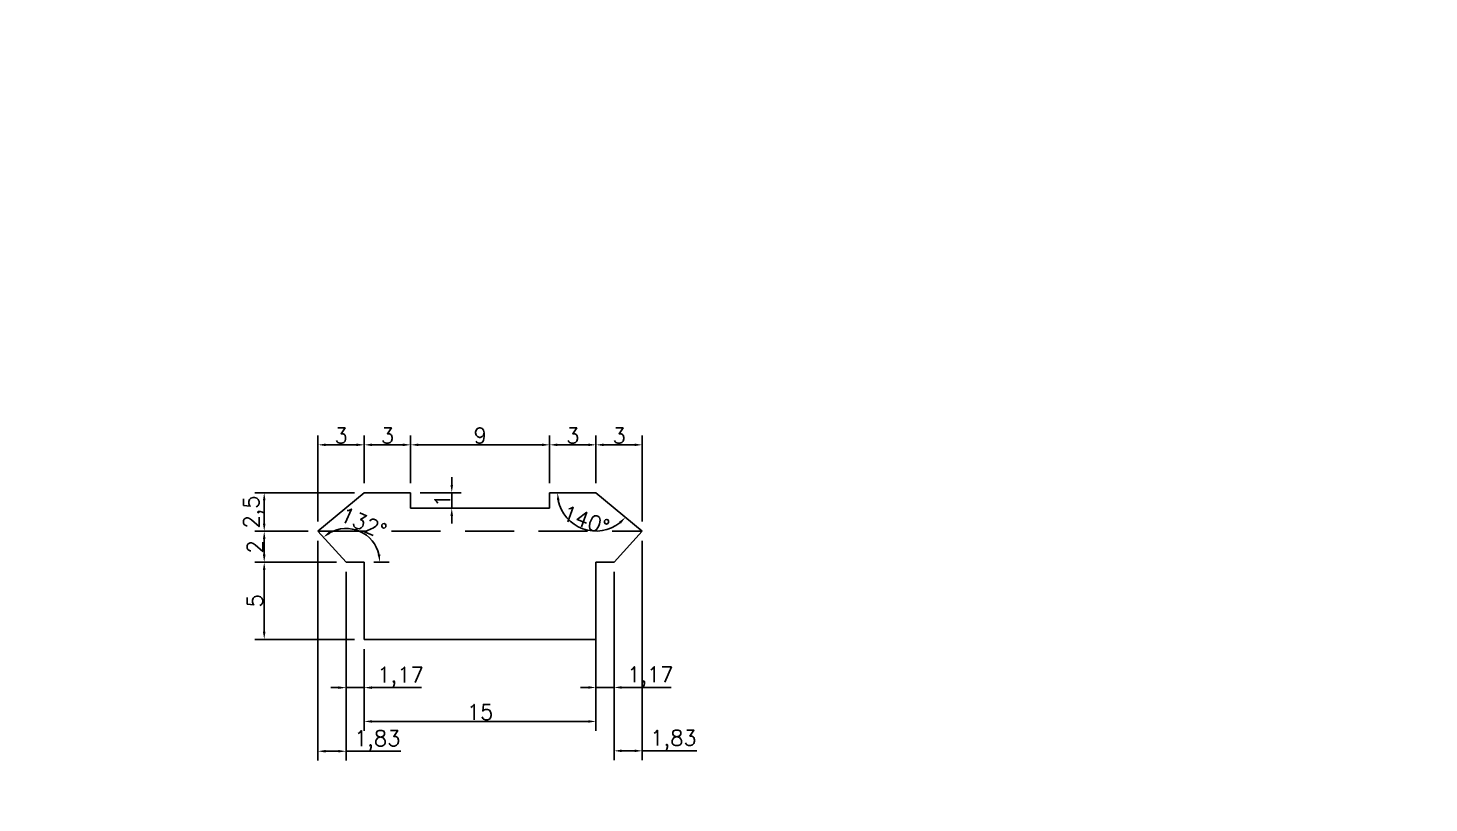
# Model space of a CAD drawing. Header units: millimetres. Extents: x 6817 to 10425, y -2870 to -164.
# Drawn here: x 9890.9 to 9981.6, y -820 to -769.8 of the extents above; entities that cross this region are included whole.
import ezdxf

# ---------------------------------------------------------------- set-up
doc = ezdxf.new("R2010")
doc.units = ezdxf.units.MM
doc.linetypes.add('HIDDEN', pattern=[9.525, 6.35, -3.175])
doc.layers.add('图层2', color=108, linetype='Continuous')
doc.styles.get("Standard").update_dxf_attribs({"font": 'txt', "bigfont": 'gbcbig.shx'})
doc.dimstyles.new('ISO-25', dxfattribs={"dimtxt": 1, "dimasz": 0.5, "dimexe": 0.6, "dimexo": 0.625, "dimgap": 0.1, "dimtad": 1, "dimtxsty": 'Standard', "dimcen": 2.5, "dimadec": 0, "dimazin": 0, "dimtfac": 1, "dimtmove": 0, "dimatfit": 3, "dimfxl": 1, "dimarcsym": 0})

# ---------------------------------------------------------------- blocks, each defined once
blk = doc.blocks.new('*D888')
at = {"layer": 'Defpoints', "color": 0, "linetype": 'ByBlock', "transparency": 16777216}
for p in [(9915.636, -796.803), (9912.636, -799.902), (9915.636, -799.902)]:
    blk.add_point(p, dxfattribs=at)
at = {"layer": '图层2', "color": 0, "linetype": 'ByBlock', "lineweight": -2, "transparency": 16777216}
for p, q in [((9912.636, -799.277), (9912.636, -796.203)), ((9913.136, -796.803), (9915.136, -796.803)), ((9915.636, -799.277), (9915.636, -796.203))]:
    blk.add_line(p, q, dxfattribs=at)
at = {"layer": '图层2', "color": 0, "linetype": 'ByBlock', "transparency": 16777216}
for points in [[(9913.136, -796.72), (9913.136, -796.886), (9912.636, -796.803)], [(9915.136, -796.72), (9915.136, -796.886), (9915.636, -796.803)]]:
    blk.add_solid(points, dxfattribs=at)
at = {"layer": '图层2', "color": 0, "linetype": 'ByBlock', "transparency": 16777216, "insert": (9914.136, -796.203), "char_height": 1, "attachment_point": 5}
blk.add_mtext('3', dxfattribs=at)
blk = doc.blocks.new('*D889')
at = {"layer": 'Defpoints', "color": 0, "linetype": 'ByBlock', "transparency": 16777216}
for p in [(9924.636, -796.803), (9915.636, -799.902), (9924.636, -799.902)]:
    blk.add_point(p, dxfattribs=at)
at = {"layer": '图层2', "color": 0, "linetype": 'ByBlock', "lineweight": -2, "transparency": 16777216}
for p, q in [((9915.636, -799.277), (9915.636, -796.203)), ((9916.136, -796.803), (9924.136, -796.803)), ((9924.636, -799.277), (9924.636, -796.203))]:
    blk.add_line(p, q, dxfattribs=at)
at = {"layer": '图层2', "color": 0, "linetype": 'ByBlock', "transparency": 16777216}
for points in [[(9916.136, -796.72), (9916.136, -796.886), (9915.636, -796.803)], [(9924.136, -796.72), (9924.136, -796.886), (9924.636, -796.803)]]:
    blk.add_solid(points, dxfattribs=at)
at = {"layer": '图层2', "color": 0, "linetype": 'ByBlock', "transparency": 16777216, "insert": (9920.136, -796.203), "char_height": 1, "attachment_point": 5}
blk.add_mtext('9', dxfattribs=at)
blk = doc.blocks.new('*D890')
at = {"layer": 'Defpoints', "color": 0, "linetype": 'ByBlock', "transparency": 16777216}
for p in [(9927.636, -796.803), (9924.636, -799.902), (9927.636, -799.902)]:
    blk.add_point(p, dxfattribs=at)
at = {"layer": '图层2', "color": 0, "linetype": 'ByBlock', "lineweight": -2, "transparency": 16777216}
for p, q in [((9924.636, -799.277), (9924.636, -796.203)), ((9925.136, -796.803), (9927.136, -796.803)), ((9927.636, -799.277), (9927.636, -796.203))]:
    blk.add_line(p, q, dxfattribs=at)
at = {"layer": '图层2', "color": 0, "linetype": 'ByBlock', "transparency": 16777216}
for points in [[(9925.136, -796.72), (9925.136, -796.886), (9924.636, -796.803)], [(9927.136, -796.72), (9927.136, -796.886), (9927.636, -796.803)]]:
    blk.add_solid(points, dxfattribs=at)
at = {"layer": '图层2', "color": 0, "linetype": 'ByBlock', "transparency": 16777216, "insert": (9926.136, -796.203), "char_height": 1, "attachment_point": 5}
blk.add_mtext('3', dxfattribs=at)
blk = doc.blocks.new('*D891')
at = {"layer": 'Defpoints', "color": 0, "linetype": 'ByBlock', "transparency": 16777216}
for p in [(9930.636, -796.803), (9927.636, -799.902), (9930.636, -802.402)]:
    blk.add_point(p, dxfattribs=at)
at = {"layer": '图层2', "color": 0, "linetype": 'ByBlock', "lineweight": -2, "transparency": 16777216}
for p, q in [((9927.636, -799.277), (9927.636, -796.203)), ((9928.136, -796.803), (9930.136, -796.803)), ((9930.636, -801.777), (9930.636, -796.203))]:
    blk.add_line(p, q, dxfattribs=at)
at = {"layer": '图层2', "color": 0, "linetype": 'ByBlock', "transparency": 16777216}
for points in [[(9928.136, -796.72), (9928.136, -796.886), (9927.636, -796.803)], [(9930.136, -796.72), (9930.136, -796.886), (9930.636, -796.803)]]:
    blk.add_solid(points, dxfattribs=at)
at = {"layer": '图层2', "color": 0, "linetype": 'ByBlock', "transparency": 16777216, "insert": (9929.136, -796.203), "char_height": 1, "attachment_point": 5}
blk.add_mtext('3', dxfattribs=at)
blk = doc.blocks.new('*D892')
at = {"layer": 'Defpoints', "color": 0, "linetype": 'ByBlock', "transparency": 16777216}
for p in [(9912.636, -796.803), (9912.636, -799.902), (9909.636, -802.402)]:
    blk.add_point(p, dxfattribs=at)
at = {"layer": '图层2', "color": 0, "linetype": 'ByBlock', "lineweight": -2, "transparency": 16777216}
for p, q in [((9909.636, -801.777), (9909.636, -796.203)), ((9910.136, -796.803), (9912.136, -796.803)), ((9912.636, -799.277), (9912.636, -796.203))]:
    blk.add_line(p, q, dxfattribs=at)
at = {"layer": '图层2', "color": 0, "linetype": 'ByBlock', "transparency": 16777216}
for points in [[(9910.136, -796.72), (9910.136, -796.886), (9909.636, -796.803)], [(9912.136, -796.72), (9912.136, -796.886), (9912.636, -796.803)]]:
    blk.add_solid(points, dxfattribs=at)
at = {"layer": '图层2', "color": 0, "linetype": 'ByBlock', "transparency": 16777216, "insert": (9911.136, -796.203), "char_height": 1, "attachment_point": 5}
blk.add_mtext('3', dxfattribs=at)
blk = doc.blocks.new('*D893')
at = {"layer": 'Defpoints', "color": 0, "linetype": 'ByBlock', "transparency": 16777216}
for p in [(9911.466, -804.402), (9912.636, -809.402), (9912.636, -812.522)]:
    blk.add_point(p, dxfattribs=at)
at = {"layer": '图层2', "color": 0, "linetype": 'ByBlock', "lineweight": -2, "transparency": 16777216}
for p, q in [((9911.466, -805.027), (9911.466, -813.122)), ((9912.636, -810.027), (9912.636, -813.122)), ((9910.966, -812.522), (9910.466, -812.522)), ((9911.466, -812.522), (9912.636, -812.522)), ((9913.136, -812.522), (9916.336, -812.522))]:
    blk.add_line(p, q, dxfattribs=at)
at = {"layer": '图层2', "color": 0, "linetype": 'ByBlock', "transparency": 16777216}
for points in [[(9910.966, -812.439), (9910.966, -812.605), (9911.466, -812.522)], [(9913.136, -812.439), (9913.136, -812.605), (9912.636, -812.522)]]:
    blk.add_solid(points, dxfattribs=at)
at = {"layer": '图层2', "color": 0, "linetype": 'ByBlock', "transparency": 16777216, "insert": (9914.986, -811.839), "char_height": 1, "attachment_point": 5}
blk.add_mtext('1,17', dxfattribs=at)
blk = doc.blocks.new('*D894')
at = {"layer": 'Defpoints', "color": 0, "linetype": 'ByBlock', "transparency": 16777216}
for p in [(9909.636, -802.402), (9911.466, -804.402), (9911.466, -816.639)]:
    blk.add_point(p, dxfattribs=at)
at = {"layer": '图层2', "color": 0, "linetype": 'ByBlock', "lineweight": -2, "transparency": 16777216}
for p, q in [((9909.636, -803.027), (9909.636, -817.239)), ((9911.466, -805.027), (9911.466, -817.239)), ((9910.136, -816.639), (9910.966, -816.639)), ((9911.466, -816.639), (9914.999, -816.639))]:
    blk.add_line(p, q, dxfattribs=at)
at = {"layer": '图层2', "color": 0, "linetype": 'ByBlock', "transparency": 16777216}
for points in [[(9910.136, -816.555), (9910.136, -816.722), (9909.636, -816.639)], [(9910.966, -816.555), (9910.966, -816.722), (9911.466, -816.639)]]:
    blk.add_solid(points, dxfattribs=at)
at = {"layer": '图层2', "color": 0, "linetype": 'ByBlock', "transparency": 16777216, "insert": (9913.482, -815.955), "char_height": 1, "attachment_point": 5}
blk.add_mtext('1,83', dxfattribs=at)
blk = doc.blocks.new('*D895')
at = {"layer": 'Defpoints', "color": 0, "linetype": 'ByBlock', "transparency": 16777216}
for p in [(9912.636, -809.402), (9927.636, -809.402), (9927.636, -814.71)]:
    blk.add_point(p, dxfattribs=at)
at = {"layer": '图层2', "color": 0, "linetype": 'ByBlock', "lineweight": -2, "transparency": 16777216}
for p, q in [((9912.636, -810.027), (9912.636, -815.31)), ((9927.636, -810.027), (9927.636, -815.31)), ((9913.136, -814.71), (9927.136, -814.71))]:
    blk.add_line(p, q, dxfattribs=at)
at = {"layer": '图层2', "color": 0, "linetype": 'ByBlock', "transparency": 16777216}
for points in [[(9913.136, -814.627), (9913.136, -814.794), (9912.636, -814.71)], [(9927.136, -814.627), (9927.136, -814.794), (9927.636, -814.71)]]:
    blk.add_solid(points, dxfattribs=at)
at = {"layer": '图层2', "color": 0, "linetype": 'ByBlock', "transparency": 16777216, "insert": (9920.136, -814.11), "char_height": 1, "attachment_point": 5}
blk.add_mtext('15', dxfattribs=at)
blk = doc.blocks.new('*D896')
at = {"layer": 'Defpoints', "color": 0, "linetype": 'ByBlock', "transparency": 16777216}
for p in [(9927.636, -804.402), (9928.806, -804.402), (9928.806, -812.511)]:
    blk.add_point(p, dxfattribs=at)
at = {"layer": '图层2', "color": 0, "linetype": 'ByBlock', "lineweight": -2, "transparency": 16777216}
for p, q in [((9927.636, -805.027), (9927.636, -813.111)), ((9928.806, -805.027), (9928.806, -813.111)), ((9927.136, -812.511), (9926.636, -812.511)), ((9927.636, -812.511), (9928.806, -812.511)), ((9929.306, -812.511), (9932.506, -812.511))]:
    blk.add_line(p, q, dxfattribs=at)
at = {"layer": '图层2', "color": 0, "linetype": 'ByBlock', "transparency": 16777216}
for points in [[(9927.136, -812.427), (9927.136, -812.594), (9927.636, -812.511)], [(9929.306, -812.427), (9929.306, -812.594), (9928.806, -812.511)]]:
    blk.add_solid(points, dxfattribs=at)
at = {"layer": '图层2', "color": 0, "linetype": 'ByBlock', "transparency": 16777216, "insert": (9931.156, -811.827), "char_height": 1, "attachment_point": 5}
blk.add_mtext('1,17', dxfattribs=at)
blk = doc.blocks.new('*D897')
at = {"layer": 'Defpoints', "color": 0, "linetype": 'ByBlock', "transparency": 16777216}
for p in [(9930.636, -802.402), (9928.806, -804.402), (9930.636, -816.613)]:
    blk.add_point(p, dxfattribs=at)
at = {"layer": '图层2', "color": 0, "linetype": 'ByBlock', "lineweight": -2, "transparency": 16777216}
for p, q in [((9930.636, -803.027), (9930.636, -817.213)), ((9928.806, -805.027), (9928.806, -817.213)), ((9929.306, -816.613), (9930.136, -816.613)), ((9930.636, -816.613), (9934.169, -816.613))]:
    blk.add_line(p, q, dxfattribs=at)
at = {"layer": '图层2', "color": 0, "linetype": 'ByBlock', "transparency": 16777216}
for points in [[(9929.306, -816.53), (9929.306, -816.696), (9928.806, -816.613)], [(9930.136, -816.53), (9930.136, -816.696), (9930.636, -816.613)]]:
    blk.add_solid(points, dxfattribs=at)
at = {"layer": '图层2', "color": 0, "linetype": 'ByBlock', "transparency": 16777216, "insert": (9932.652, -815.93), "char_height": 1, "attachment_point": 5}
blk.add_mtext('1,83', dxfattribs=at)
blk = doc.blocks.new('*D898')
at = {"layer": 'Defpoints', "color": 0, "linetype": 'ByBlock', "transparency": 16777216}
for p in [(9915.636, -799.902), (9915.636, -800.902), (9918.304, -800.902)]:
    blk.add_point(p, dxfattribs=at)
at = {"layer": '图层2', "color": 0, "linetype": 'ByBlock', "lineweight": -2, "transparency": 16777216}
for p, q in [((9918.304, -799.402), (9918.304, -798.902)), ((9916.261, -799.902), (9918.904, -799.902)), ((9918.304, -799.902), (9918.304, -800.902)), ((9916.261, -800.902), (9918.904, -800.902)), ((9918.304, -801.402), (9918.304, -801.902))]:
    blk.add_line(p, q, dxfattribs=at)
at = {"layer": '图层2', "color": 0, "linetype": 'ByBlock', "transparency": 16777216}
for points in [[(9918.221, -799.402), (9918.387, -799.402), (9918.304, -799.902)], [(9918.221, -801.402), (9918.387, -801.402), (9918.304, -800.902)]]:
    blk.add_solid(points, dxfattribs=at)
at = {"layer": '图层2', "color": 0, "linetype": 'ByBlock', "transparency": 16777216, "insert": (9917.704, -800.402), "char_height": 1, "attachment_point": 5, "rotation": 90}
blk.add_mtext('1', dxfattribs=at)
blk = doc.blocks.new('*D602')
at = {"layer": 'Defpoints', "color": 0, "linetype": 'ByBlock', "transparency": 16777216}
for p in [(9912.636, -799.902), (9906.164, -802.402), (9909.636, -802.402)]:
    blk.add_point(p, dxfattribs=at)
at = {"layer": '图层2', "color": 0, "linetype": 'ByBlock', "lineweight": -2, "transparency": 16777216}
for p, q in [((9912.011, -799.902), (9905.564, -799.902)), ((9906.164, -800.402), (9906.164, -801.902)), ((9909.011, -802.402), (9905.564, -802.402))]:
    blk.add_line(p, q, dxfattribs=at)
at = {"layer": '图层2', "color": 0, "linetype": 'ByBlock', "transparency": 16777216}
for points in [[(9906.08, -800.402), (9906.247, -800.402), (9906.164, -799.902)], [(9906.08, -801.902), (9906.247, -801.902), (9906.164, -802.402)]]:
    blk.add_solid(points, dxfattribs=at)
at = {"layer": '图层2', "color": 0, "linetype": 'ByBlock', "transparency": 16777216, "insert": (9905.48, -801.152), "char_height": 1, "attachment_point": 5, "rotation": 90}
blk.add_mtext('2,5', dxfattribs=at)
blk = doc.blocks.new('*D603')
at = {"layer": 'Defpoints', "color": 0, "linetype": 'ByBlock', "transparency": 16777216}
for p in [(9909.636, -802.402), (9906.164, -804.402), (9911.466, -804.402)]:
    blk.add_point(p, dxfattribs=at)
at = {"layer": '图层2', "color": 0, "linetype": 'ByBlock', "lineweight": -2, "transparency": 16777216}
for p, q in [((9909.011, -802.402), (9905.564, -802.402)), ((9906.164, -802.902), (9906.164, -803.902)), ((9910.841, -804.402), (9905.564, -804.402))]:
    blk.add_line(p, q, dxfattribs=at)
at = {"layer": '图层2', "color": 0, "linetype": 'ByBlock', "transparency": 16777216}
for points in [[(9906.08, -802.902), (9906.247, -802.902), (9906.164, -802.402)], [(9906.08, -803.902), (9906.247, -803.902), (9906.164, -804.402)]]:
    blk.add_solid(points, dxfattribs=at)
at = {"layer": '图层2', "color": 0, "linetype": 'ByBlock', "transparency": 16777216, "insert": (9905.564, -803.402), "char_height": 1, "attachment_point": 5, "rotation": 90}
blk.add_mtext('2', dxfattribs=at)
blk = doc.blocks.new('*D604')
at = {"layer": 'Defpoints', "color": 0, "linetype": 'ByBlock', "transparency": 16777216}
for p in [(9911.466, -804.402), (9906.164, -809.402), (9912.636, -809.402)]:
    blk.add_point(p, dxfattribs=at)
at = {"layer": '图层2', "color": 0, "linetype": 'ByBlock', "lineweight": -2, "transparency": 16777216}
for p, q in [((9910.841, -804.402), (9905.564, -804.402)), ((9906.164, -804.902), (9906.164, -808.902)), ((9912.011, -809.402), (9905.564, -809.402))]:
    blk.add_line(p, q, dxfattribs=at)
at = {"layer": '图层2', "color": 0, "linetype": 'ByBlock', "transparency": 16777216}
for points in [[(9906.08, -804.902), (9906.247, -804.902), (9906.164, -804.402)], [(9906.08, -808.902), (9906.247, -808.902), (9906.164, -809.402)]]:
    blk.add_solid(points, dxfattribs=at)
at = {"layer": '图层2', "color": 0, "linetype": 'ByBlock', "transparency": 16777216, "insert": (9905.564, -806.902), "char_height": 1, "attachment_point": 5, "rotation": 90}
blk.add_mtext('5', dxfattribs=at)
blk = doc.blocks.new('*D899')
at = {"layer": 'Defpoints', "color": 0, "linetype": 'ByBlock', "transparency": 16777216}
for p in [(9909.636, -802.402), (9913.032, -802.881), (9911.466, -804.402), (9911.466, -804.402), (9912.636, -804.402)]:
    blk.add_point(p, dxfattribs=at)
at = {"layer": '图层2', "color": 0, "linetype": 'ByBlock', "transparency": 16777216}
blk.add_line((9913.261, -804.402), (9914.249, -804.402), dxfattribs=at)
blk.add_arc((9911.466, -804.402), 2.183, 13.15008, 119.30843, dxfattribs=at)
for points in [[(9910.446, -802.566), (9910.348, -802.431), (9909.992, -802.791)], [(9913.675, -803.896), (9913.509, -803.915), (9913.649, -804.402)]]:
    blk.add_solid(points, dxfattribs=at)
at = {"layer": '图层2', "color": 0, "linetype": 'ByBlock', "transparency": 16777216, "insert": (9912.588, -801.855), "char_height": 1, "attachment_point": 5, "rotation": 336.22926}
blk.add_mtext('132°', dxfattribs=at)
blk = doc.blocks.new('*D900')
at = {"layer": 'Defpoints', "color": 0, "linetype": 'ByBlock', "transparency": 16777216}
for p in [(9924.636, -799.902), (9927.636, -799.902), (9927.636, -799.902), (9925.93, -801.714), (9930.636, -802.402)]:
    blk.add_point(p, dxfattribs=at)
at = {"layer": '图层2', "color": 0, "linetype": 'ByBlock', "transparency": 16777216}
blk.add_arc((9927.636, -799.902), 2.488, 191.53213, 308.6623, dxfattribs=at)
for points in [[(9925.115, -800.408), (9925.281, -800.391), (9925.147, -799.902)], [(9929.132, -801.786), (9929.249, -801.905), (9929.547, -801.495)]]:
    blk.add_solid(points, dxfattribs=at)
at = {"layer": '图层2', "color": 0, "linetype": 'ByBlock', "transparency": 16777216, "insert": (9926.993, -801.678), "char_height": 1, "attachment_point": 5, "rotation": 340.09721}
blk.add_mtext('140°', dxfattribs=at)
blk = doc.blocks.new('*D2126')
at = {"layer": 'Defpoints', "color": 0, "linetype": 'ByBlock'}
for p in [(10223.657, -339.202), (10223.657, -344.877), (10247.603, -344.877)]:
    blk.add_point(p, dxfattribs=at)
at = {"layer": 'Defpoints', "color": 0, "linetype": 'ByBlock', "transparency": 16777216}
for p in [(8490.813, -2490.52), (8490.813, -2500.59), (8495.813, -2500.59)]:
    blk.add_point(p, dxfattribs=at)
at = {"layer": '图层2', "color": 0, "linetype": 'ByBlock', "lineweight": -2}
for p, q in [((10224.282, -339.202), (10248.203, -339.202)), ((10247.603, -339.702), (10247.603, -344.377)), ((10224.282, -344.877), (10248.203, -344.877))]:
    blk.add_line(p, q, dxfattribs=at)
at = {"layer": '图层2', "color": 0, "linetype": 'ByBlock', "lineweight": -2, "transparency": 16777216}
for p, q in [((8490.813, -2499.965), (8490.813, -2489.92)), ((8495.813, -2499.965), (8495.813, -2489.92)), ((8495.313, -2490.52), (8491.313, -2490.52))]:
    blk.add_line(p, q, dxfattribs=at)
at = {"layer": '图层2', "color": 0, "linetype": 'ByBlock'}
for points in [[(10247.52, -339.702), (10247.687, -339.702), (10247.603, -339.202)], [(10247.52, -344.377), (10247.687, -344.377), (10247.603, -344.877)]]:
    blk.add_solid(points, dxfattribs=at)
at = {"layer": '图层2', "color": 0, "linetype": 'ByBlock', "transparency": 16777216}
for points in [[(8491.313, -2490.437), (8491.313, -2490.604), (8490.813, -2490.52)], [(8495.313, -2490.437), (8495.313, -2490.604), (8495.813, -2490.52)]]:
    blk.add_solid(points, dxfattribs=at)
at = {"layer": '图层2', "color": 0, "linetype": 'ByBlock', "insert": (10246.92, -342.039), "char_height": 1, "attachment_point": 5, "rotation": 90}
blk.add_mtext('5,67', dxfattribs=at)
at = {"layer": '图层2', "color": 0, "linetype": 'ByBlock', "transparency": 16777216, "insert": (8493.313, -2489.17), "char_height": 2.5, "attachment_point": 5}
blk.add_mtext('5', dxfattribs=at)
blk = doc.blocks.new('*D2135')
at = {"layer": 'Defpoints', "color": 0, "linetype": 'ByBlock'}
for p in [(10217.809, -308.872), (10215.309, -322.353), (10217.809, -322.353), (8520.699, -2501.899), (8521.923, -2501.875), (8521.325, -2502.94), (8534.065, -2513.083), (8534.065, -2513.083)]:
    blk.add_point(p, dxfattribs=at)
at = {"layer": '图层2', "color": 0, "linetype": 'ByBlock', "lineweight": -2}
for p, q in [((10215.309, -321.728), (10215.309, -308.272)), ((10217.809, -321.728), (10217.809, -308.272)), ((10215.809, -308.872), (10217.309, -308.872)), ((8521.603, -2500.9), (8522.675, -2499.803)), ((8521.464, -2501.451), (8520.818, -2500.855)), ((8520.836, -2502.55), (8519.961, -2501.854))]:
    blk.add_line(p, q, dxfattribs=at)
for start, end in [(135.64919, 137.29304), (138.93689, 139.83176)]:
    blk.add_arc((8534.065, -2513.083), 17.428, start, end, dxfattribs=at)
at = {"layer": '图层2', "color": 0, "linetype": 'ByBlock'}
for points in [[(10215.809, -308.788), (10215.809, -308.955), (10215.309, -308.872)], [(10217.309, -308.788), (10217.309, -308.955), (10217.809, -308.872)], [(8520.812, -2501.894), (8520.683, -2501.788), (8520.431, -2502.228)], [(8520.863, -2501.579), (8520.987, -2501.69), (8521.259, -2501.262)]]:
    blk.add_solid(points, dxfattribs=at)
at = {"layer": '图层2', "color": 0, "linetype": 'ByBlock', "insert": (10216.559, -308.188), "char_height": 1, "attachment_point": 5}
blk.add_mtext('2,5', dxfattribs=at)
at = {"layer": '图层2', "color": 0, "linetype": 'ByBlock', "insert": (8521.71, -2499.932), "char_height": 1, "attachment_point": 5, "rotation": 45.64919}
blk.add_mtext('4°', dxfattribs=at)
blk = doc.blocks.new('*D2136')
at = {"layer": 'Defpoints', "color": 0, "linetype": 'ByBlock'}
for p in [(10215.309, -305.16), (10187.985, -322.353), (10215.309, -322.353), (8518.444, -2501.943), (8521.325, -2502.94), (8518.95, -2504.556), (8534.065, -2513.083), (8534.065, -2513.083)]:
    blk.add_point(p, dxfattribs=at)
at = {"layer": '图层2', "color": 0, "linetype": 'ByBlock', "lineweight": -2}
for p, q in [((10187.985, -321.728), (10187.985, -304.56)), ((10215.309, -321.728), (10215.309, -304.56)), ((10188.485, -305.16), (10214.809, -305.16)), ((8520.836, -2502.55), (8518.586, -2500.759)), ((8518.406, -2504.249), (8516.832, -2503.361))]:
    blk.add_line(p, q, dxfattribs=at)
blk.add_arc((8534.065, -2513.083), 19.186, 142.96881, 149.0795, dxfattribs=at)
at = {"layer": '图层2', "color": 0, "linetype": 'ByBlock'}
for points in [[(10188.485, -305.076), (10188.485, -305.243), (10187.985, -305.16)], [(10214.809, -305.076), (10214.809, -305.243), (10215.309, -305.16)], [(8518.683, -2501.477), (8518.815, -2501.579), (8519.055, -2501.133)], [(8517.678, -2503.266), (8517.534, -2503.182), (8517.355, -2503.656)]]:
    blk.add_solid(points, dxfattribs=at)
at = {"layer": '图层2', "color": 0, "linetype": 'ByBlock', "insert": (10201.647, -304.476), "char_height": 1, "attachment_point": 5}
blk.add_mtext('27,32', dxfattribs=at)
at = {"layer": '图层2', "color": 0, "linetype": 'ByBlock', "insert": (8517.657, -2502.025), "char_height": 1, "attachment_point": 5, "rotation": 56.02416}
blk.add_mtext('9°', dxfattribs=at)

msp = doc.modelspace()

# ---------------------------------------------------------------- linework, layer by layer
at = {"layer": '图层2', "color": 6, "linetype": 'ByBlock'}
for p, q in [((9909.636, -802.402), (9912.636, -799.902)), ((9912.636, -799.902), (9915.636, -799.902)), ((9915.636, -799.902), (9915.636, -800.902)), ((9924.636, -799.902), (9927.636, -799.902)), ((9924.636, -799.902), (9924.636, -800.902)), ((9930.636, -802.402), (9927.636, -799.902)), ((9915.636, -800.902), (9924.636, -800.902)), ((9911.466, -804.402), (9909.636, -802.402)), ((9928.806, -804.402), (9930.636, -802.402)), ((9912.636, -804.402), (9911.466, -804.402)), ((9912.636, -809.402), (9912.636, -804.402)), ((9927.636, -809.402), (9927.636, -804.402)), ((9927.636, -804.402), (9928.806, -804.402)), ((9927.636, -809.402), (9912.636, -809.402))]:
    msp.add_line(p, q, dxfattribs=at)
at = {"layer": '图层2', "color": 2, "linetype": 'HIDDEN', "ltscale": 0.5}
msp.add_line((9909.636, -802.402), (9930.636, -802.402), dxfattribs=at)

# ---------------------------------------------------------------- dimensions: what is measured, and where the dimension line sits
at = {"layer": '图层2', "color": 2, "linetype": 'ByBlock'}
for base, p1, p2, picture, middle in [((10215.309, -305.16), (10187.985, -322.353), (10215.309, -322.353), '*D2136', (10201.647, -304.476)), ((10217.809, -308.872), (10215.309, -322.353), (10217.809, -322.353), '*D2135', (10216.559, -308.188))]:
    dim = msp.add_linear_dim(base=base, p1=p1, p2=p2, dimstyle='ISO-25', dxfattribs=at)
    dim.commit()
    dim.dimension.update_dxf_attribs({"geometry": picture, "text_midpoint": middle})
dim = msp.add_linear_dim(base=(10247.6033, -344.8767), p1=(10223.6566, -339.202), p2=(10223.6566, -344.8767), angle=90, dimstyle='ISO-25', dxfattribs=at)
dim.commit()
dim.dimension.update_dxf_attribs({"geometry": '*D2126', "text_midpoint": (10246.9199, -342.0394)})
at = {"layer": '图层2', "color": 3, "linetype": 'ByBlock'}
for base, p1, p2, picture, middle in [((9912.636, -796.803), (9909.636, -802.402), (9912.636, -799.902), '*D892', (9911.136, -796.203)), ((9924.636, -796.803), (9915.636, -799.902), (9924.636, -799.902), '*D889', (9920.136, -796.203)), ((9927.636, -796.803), (9924.636, -799.902), (9927.636, -799.902), '*D890', (9926.136, -796.203)), ((9930.636, -796.803), (9927.636, -799.902), (9930.636, -802.402), '*D891', (9929.136, -796.203)), ((9911.466, -816.639), (9909.636, -802.402), (9911.466, -804.402), '*D894', (9913.482, -815.955)), ((9930.636, -816.613), (9928.806, -804.402), (9930.636, -802.402), '*D897', (9932.652, -815.93)), ((9912.636, -812.522), (9911.466, -804.402), (9912.636, -809.402), '*D893', (9914.986, -811.839)), ((9928.806, -812.511), (9927.636, -804.402), (9928.806, -804.402), '*D896', (9931.156, -811.827)), ((9927.636, -814.71), (9912.636, -809.402), (9927.636, -809.402), '*D895', (9920.136, -814.11))]:
    dim = msp.add_linear_dim(base=base, p1=p1, p2=p2, dimstyle='ISO-25', dxfattribs=at)
    dim.commit()
    dim.dimension.update_dxf_attribs({"geometry": picture, "text_midpoint": middle})
at = {"layer": '图层2', "color": 6, "linetype": 'ByBlock'}
dim = msp.add_linear_dim(base=(9915.636, -796.803), p1=(9912.636, -799.902), p2=(9915.636, -799.902), dimstyle='ISO-25', dxfattribs=at)
dim.commit()
dim.dimension.update_dxf_attribs({"geometry": '*D888', "text_midpoint": (9914.136, -796.203)})
at = {"layer": '图层2', "color": 3, "linetype": 'ByBlock'}
for base, p1, p2, picture, middle in [((9918.304, -800.902), (9915.636, -799.902), (9915.636, -800.902), '*D898', (9917.704, -800.402)), ((9906.164, -802.402), (9912.636, -799.902), (9909.636, -802.402), '*D602', (9905.48, -801.152)), ((9906.164, -804.402), (9909.636, -802.402), (9911.466, -804.402), '*D603', (9905.564, -803.402)), ((9906.164, -809.402), (9911.466, -804.402), (9912.636, -809.402), '*D604', (9905.564, -806.902))]:
    dim = msp.add_linear_dim(base=base, p1=p1, p2=p2, angle=90, dimstyle='ISO-25', dxfattribs=at)
    dim.commit()
    dim.dimension.update_dxf_attribs({"geometry": picture, "text_midpoint": middle})
for base, line1, line2, picture, middle in [((9913.032, -802.881), ((9912.636, -804.402), (9911.466, -804.402)), ((9911.466, -804.402), (9909.636, -802.402)), '*D899', (9912.588, -801.855)), ((9925.93, -801.714), ((9930.636, -802.402), (9927.636, -799.902)), ((9924.636, -799.902), (9927.636, -799.902)), '*D900', (9926.993, -801.678))]:
    dim = msp.add_angular_dim_2l(base=base, line1=line1, line2=line2, dimstyle='ISO-25', override={"dimdec": 0, "dimazin": 2}, dxfattribs=at)
    dim.commit()
    dim.dimension.update_dxf_attribs({"geometry": picture, "text_midpoint": middle})

doc.saveas('drawing.dxf')
